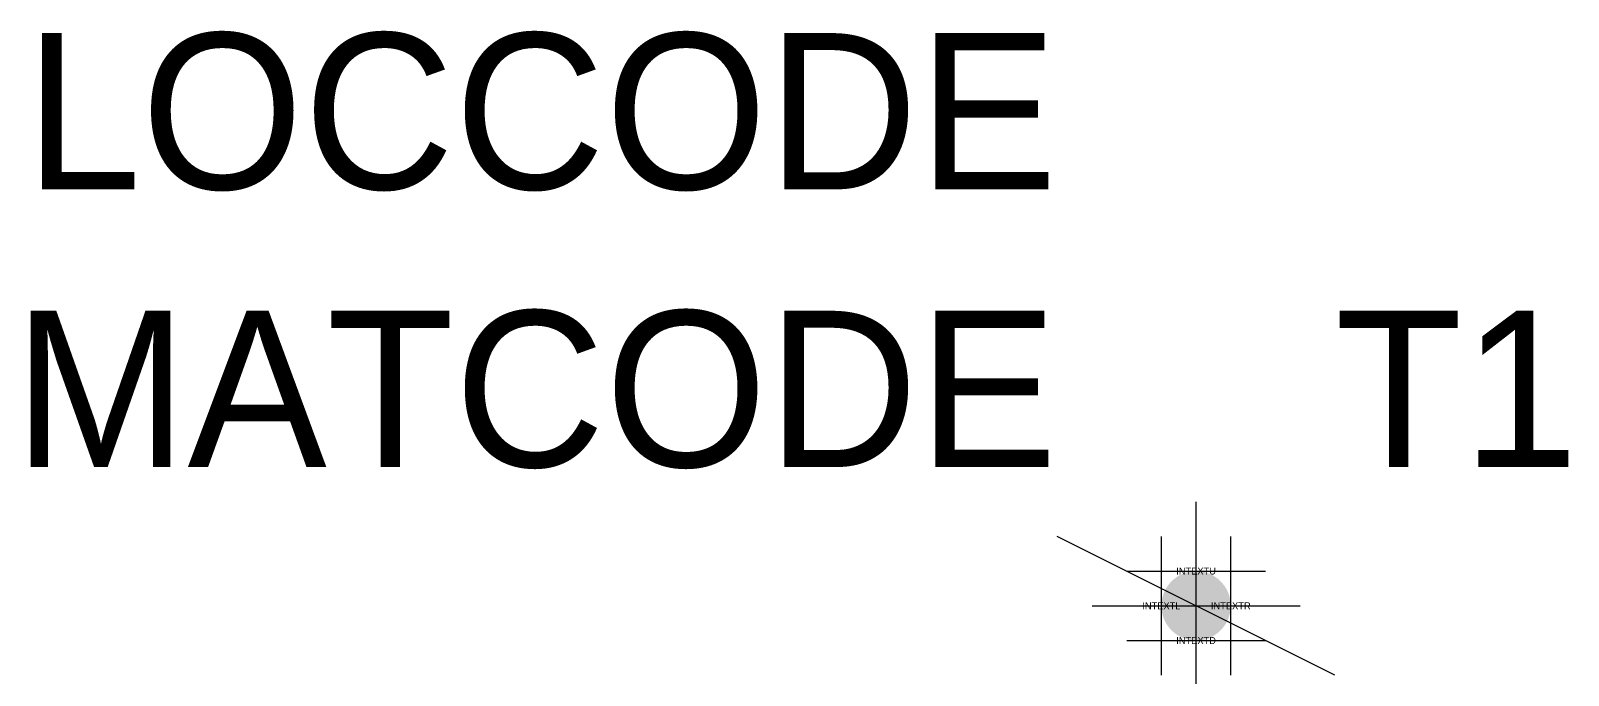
# Model space of a CAD drawing. Extents: x -16.8 to 5.4, y -1 to 8.3.
import ezdxf
from ezdxf.enums import TextEntityAlignment as Align

# ---------------------------------------------------------------- set-up
doc = ezdxf.new("R2010")
doc.units = 0
doc.header["$PDMODE"] = 2
doc.layers.get('0').update_dxf_attribs({"linetype": 'CONTINUOUS'})
doc.layers.add('C', color=6, linetype='CONTINUOUS')
doc.layers.add('T2', color=1, linetype='CONTINUOUS')

msp = doc.modelspace()

# ---------------------------------------------------------------- linework, layer by layer
at = {"color": 0}
msp.add_line((2, -1), (-2, 1), dxfattribs=at)
at = {"color": 0, "linetype": 'CONTINUOUS', "const_width": 0.5}
msp.add_lwpolyline([(0, -0.25, 1), (0, 0.25, 1)], format="xyb", close=True, dxfattribs=at)
at = {"layer": 'C', "color": 0, "linetype": 'CONTINUOUS'}
for p in [(0, 0.5), (-0.5, 0), (0.5, 0), (0, -0.5)]:
    msp.add_point(p, dxfattribs=at)

# ---------------------------------------------------------------- texts
at = {"layer": 'C', "color": 0}
for tag, text, p in [('INTEXTU', 'E', (0, 0.5)), ('INTEXTL', 'E', (-0.5, 0)), ('INTEXTR', 'I', (0.5, 0)), ('INTEXTD', 'I', (0, -0.5))]:
    msp.add_attdef(tag, text=text, height=0.1, dxfattribs=at).set_placement(p, align=Align.MIDDLE)
at = {"layer": 'T2', "color": 0, "linetype": 'CONTINUOUS'}
for tag, p in [('LOCCODE', (-2, 6)), ('MATCODE', (-2, 2))]:
    msp.add_attdef(tag, text='', height=2.25, dxfattribs=at).set_placement(p, align=Align.RIGHT)
msp.add_attdef('T1', (2, 2), '', height=2.25, dxfattribs=at)

doc.saveas('drawing.dxf')
